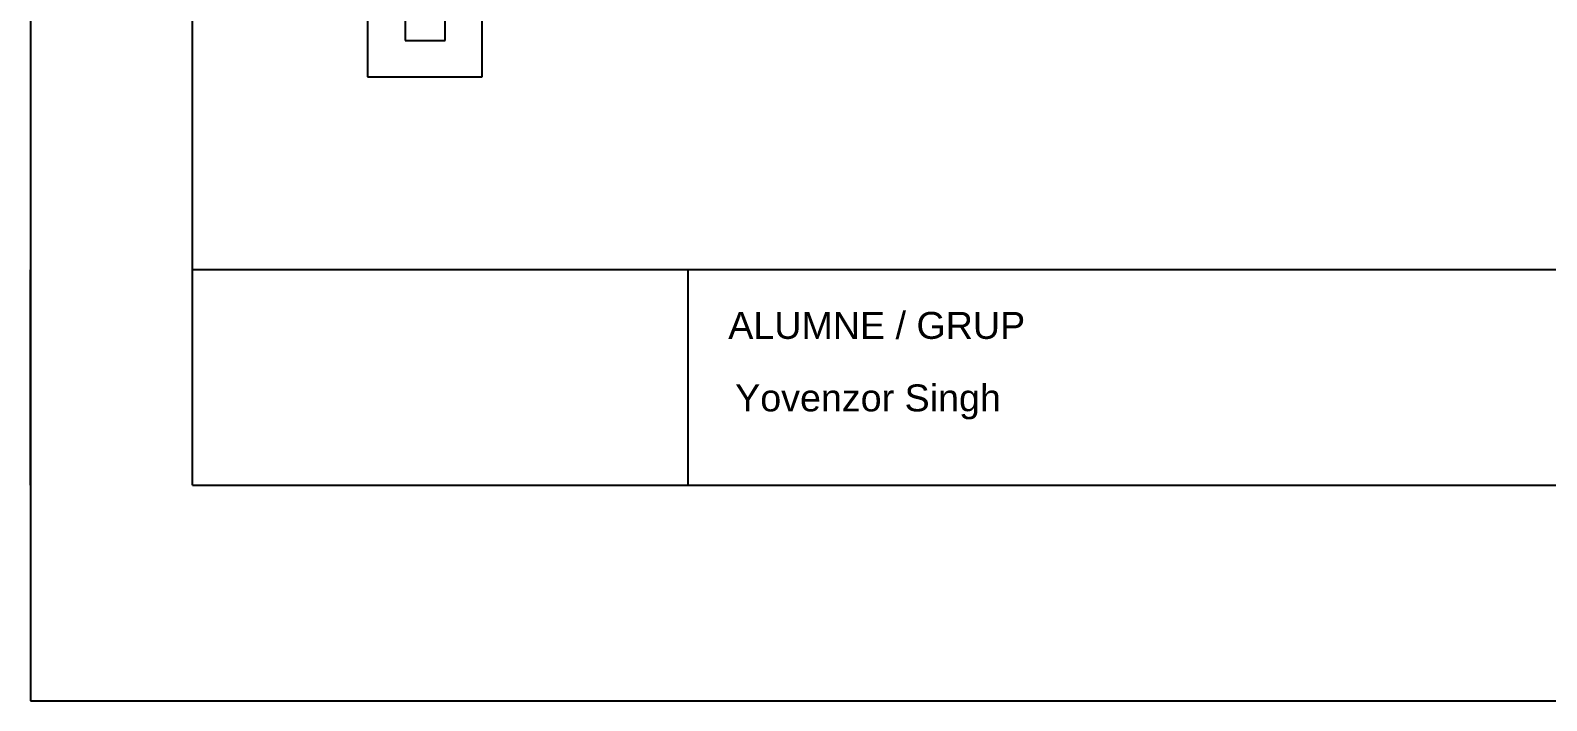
# Model space of a CAD drawing. Header units: millimetres. Extents: x 2377 to 4712, y -254 to 3188.
# Drawn here: x 4261.5 to 4402.2, y 1297.2 to 1359.4 of the extents above; entities that cross this region are included whole.
import ezdxf

# ---------------------------------------------------------------- set-up
doc = ezdxf.new("R2010")
doc.units = ezdxf.units.MM
doc.styles.get("Standard").update_dxf_attribs({"font": 'arial.ttf'})

msp = doc.modelspace()

# ---------------------------------------------------------------- linework, layer by layer
at = {"transparency": 33554687}
for p, q in [((4261.46, 1594.22), (4261.46, 1297.22)), ((4276.51, 1317.22), (4276.51, 1579.22)), ((4292.75, 1365.76), (4292.75, 1355.13)), ((4303.39, 1355.13), (4303.39, 1365.76)), ((4296.24, 1362.19), (4296.24, 1358.49)), ((4299.94, 1358.49), (4299.94, 1362.19)), ((4296.24, 1358.49), (4299.94, 1358.49)), ((4292.75, 1355.13), (4303.39, 1355.13)), ((4261.46, 1317.22), (4261.46, 1337.22)), ((4672, 1337.22), (4276.51, 1337.22)), ((4322.51, 1317.22), (4322.51, 1337.22)), ((4276.51, 1317.22), (4322.51, 1317.22)), ((4322.51, 1317.22), (4403.51, 1317.22)), ((4261.46, 1297.22), (4681.46, 1297.22))]:
    msp.add_line(p, q, dxfattribs=at)

# ---------------------------------------------------------------- texts
at = {"transparency": 33554687, "char_height": 2.5, "attachment_point": 1}
for s, width, insert in [('ALUMNE / GRUP', 48.2644, (4326.22, 1333.3)), ('Yovenzor Singh', 71.9553, (4326.86, 1326.57))]:
    msp.add_mtext_dynamic_manual_height_columns(s, width=width, gutter_width=12.5, heights=[0], dxfattribs=dict(at, insert=insert))

doc.saveas('drawing.dxf')
